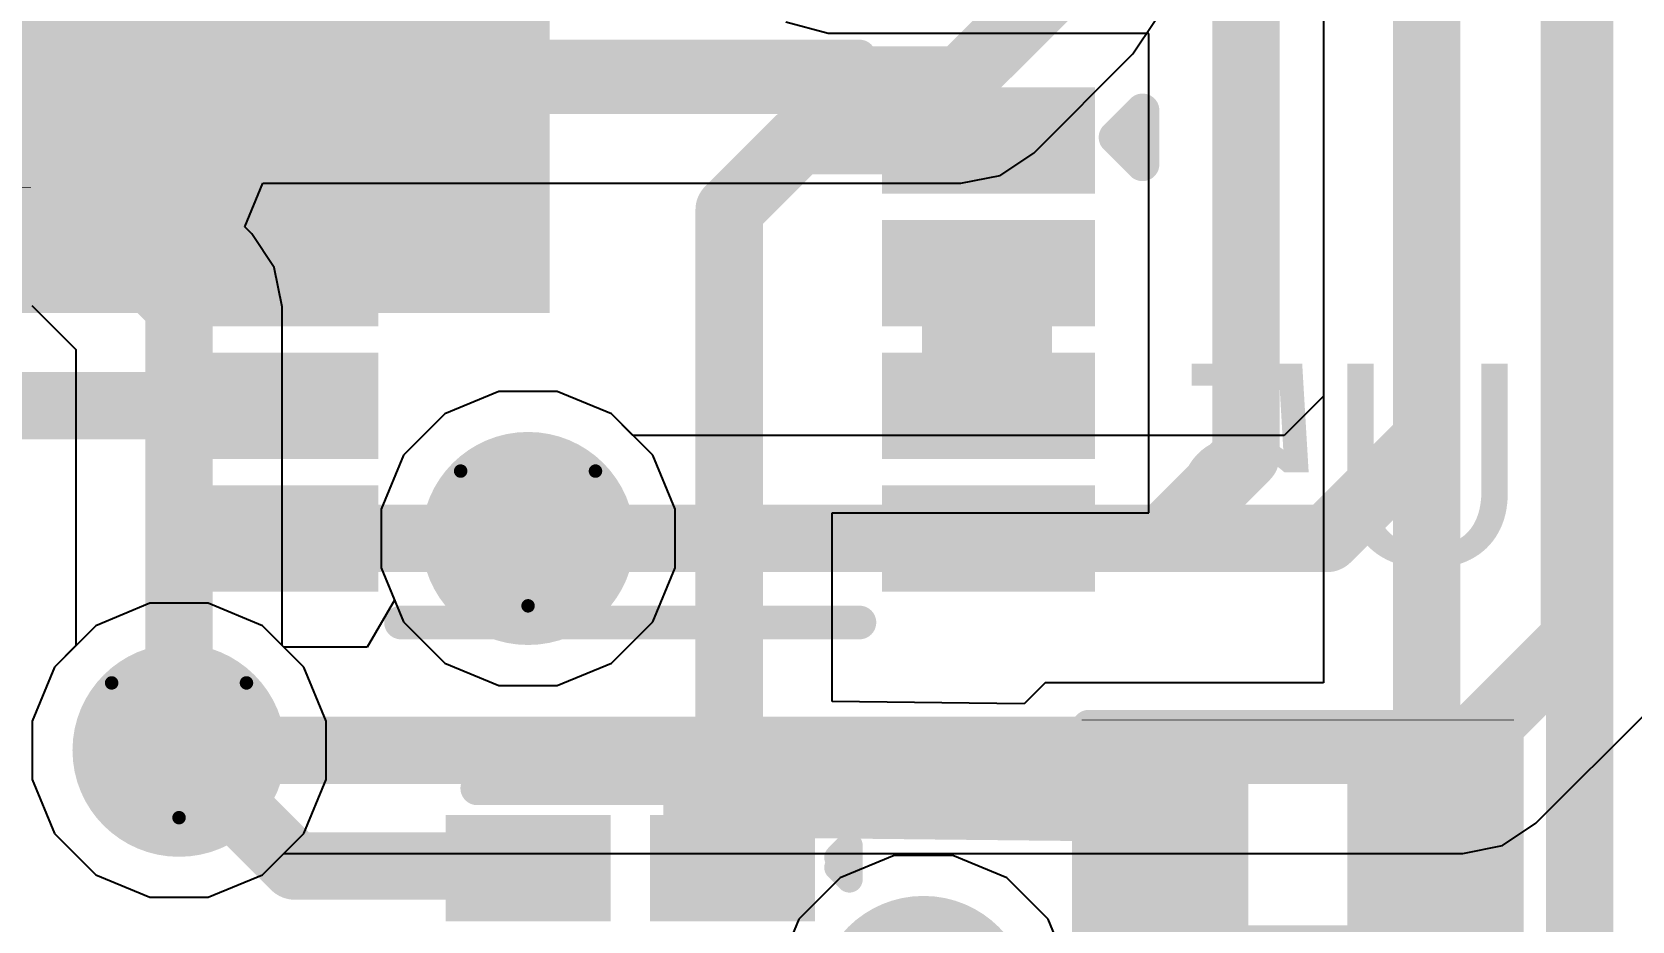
# Model space of a CAD drawing. Header units: inches. Extents: x -6 to 385, y -2 to 98.
# Drawn here: x 16.58 to 22.61, y 3.62 to 6.97 of the extents above; entities that cross this region are included whole.
import ezdxf

# ---------------------------------------------------------------- set-up
doc = ezdxf.new("R2010")
doc.units = ezdxf.units.IN
for name, color, linetype in [('Bottom Layer', 5, 'Continuous'), ('Bottom Overlay', 54, 'Continuous'), ('Bottom Paste', 16, 'Continuous'), ('Bottom Solder', 6, 'Continuous'), ('Drill Drawing', 1, 'Continuous'), ('Layer 1', 16, 'Continuous'), ('Layer 2', 76, 'Continuous'), ('Top Layer', 1, 'Continuous'), ('Top Solder', 216, 'Continuous'), ('Via Holes', 16, 'Continuous')]:
    doc.layers.add(name, color=color, linetype=linetype)
doc.styles.add('Arial', font='', dxfattribs={"height": 0.2})
doc.styles.get('Arial').set_extended_font_data('Arial')

# ---------------------------------------------------------------- blocks, each defined once
blk = doc.blocks.new('VFSOP_8_2_3___B_10')
at = {"layer": 'Bottom Layer'}
for points in [[(-1.7000093, 0.6000597599999999), (-1.7000093, 0.90005916), (-1.0000107, 0.90005916), (-1.0000107, 0.6000597599999999)], [(1.00000816, 0.6000597599999999), (1.00000816, 0.90005916), (1.70000676, 0.90005916), (1.70000676, 0.6000597599999999)], [(-1.70001184, 0.0999363), (-1.70001184, 0.3999356999999999), (-1.00001324, 0.3999356999999999), (-1.00001324, 0.0999363)], [(1.0000107, 0.0999363), (1.0000107, 0.3999356999999999), (1.7000093, 0.3999356999999999), (1.7000093, 0.0999363)], [(-1.7000093, -0.3999382399999999), (-1.7000093, -0.09993884), (-1.0000107, -0.09993884), (-1.0000107, -0.3999382399999999)], [(1.00000816, -0.3999382399999999), (1.00000816, -0.09993884), (1.70000676, -0.09993884), (1.70000676, -0.3999382399999999)], [(-1.7000093, -0.90006678), (-1.7000093, -0.6000673799999999), (-1.0000107, -0.6000673799999999), (-1.0000107, -0.90006678)], [(1.00000816, -0.90006678), (1.00000816, -0.6000673799999999), (1.70000676, -0.6000673799999999), (1.70000676, -0.90006678)]]:
    blk.add_hatch(color=5, dxfattribs=at).paths.add_polyline_path(points)
at = {"layer": 'Bottom Paste'}
for points in [[(-1.7000093, 0.6000597599999999), (-1.7000093, 0.90005916), (-1.0000107, 0.90005916), (-1.0000107, 0.6000597599999999)], [(1.00000816, 0.6000597599999999), (1.00000816, 0.90005916), (1.70000676, 0.90005916), (1.70000676, 0.6000597599999999)], [(-1.70001184, 0.0999363), (-1.70001184, 0.3999356999999999), (-1.00001324, 0.3999356999999999), (-1.00001324, 0.0999363)], [(1.0000107, 0.0999363), (1.0000107, 0.3999356999999999), (1.7000093, 0.3999356999999999), (1.7000093, 0.0999363)], [(-1.7000093, -0.3999382399999999), (-1.7000093, -0.09993884), (-1.0000107, -0.09993884), (-1.0000107, -0.3999382399999999)], [(1.00000816, -0.3999382399999999), (1.00000816, -0.09993884), (1.70000676, -0.09993884), (1.70000676, -0.3999382399999999)], [(-1.7000093, -0.90006678), (-1.7000093, -0.6000673799999999), (-1.0000107, -0.6000673799999999), (-1.0000107, -0.90006678)], [(1.00000816, -0.90006678), (1.00000816, -0.6000673799999999), (1.70000676, -0.6000673799999999), (1.70000676, -0.90006678)]]:
    blk.add_hatch(color=16, dxfattribs=at).paths.add_polyline_path(points)
at = {"layer": 'Bottom Solder'}
for points in [[(-1.7508093, 0.54925976), (-1.7508093, 0.9508591599999999), (-0.9492107, 0.9508591599999999), (-0.9492107, 0.54925976)], [(0.9492081599999999, 0.54925976), (0.9492081599999999, 0.9508591599999999), (1.75080676, 0.9508591599999999), (1.75080676, 0.54925976)], [(-1.75081184, 0.0491363), (-1.75081184, 0.4507357), (-0.9492132399999998, 0.4507357), (-0.9492132399999998, 0.0491363)], [(0.9492107, 0.0491363), (0.9492107, 0.4507357), (1.7508093, 0.4507357), (1.7508093, 0.0491363)], [(-1.7508093, -0.45073824), (-1.7508093, -0.04913884), (-0.9492107, -0.04913884), (-0.9492107, -0.45073824)], [(0.9492081599999999, -0.45073824), (0.9492081599999999, -0.04913884), (1.75080676, -0.04913884), (1.75080676, -0.45073824)], [(-1.7508093, -0.95086678), (-1.7508093, -0.54926738), (-0.9492107, -0.54926738), (-0.9492107, -0.95086678)], [(0.9492081599999999, -0.95086678), (0.9492081599999999, -0.54926738), (1.75080676, -0.54926738), (1.75080676, -0.95086678)]]:
    blk.add_hatch(color=6, dxfattribs=at).paths.add_polyline_path(points)
at = {"layer": 'Bottom Overlay', "const_width": 0.127}
for points in [[(0.8635974599999999, 1.0668), (-0.8636, 1.0668)], [(-1.9304, -0.8636025399999999), (-1.93040254, -0.66040254)], [(-1.8288, -0.76200508), (-1.93040254, -0.66040254)], [(-1.8288, -0.76200508), (-1.9304, -0.8636025399999999)], [(0.8636, -1.06680254), (-0.8636025399999999, -1.06680508)]]:
    blk.add_lwpolyline(points, dxfattribs=at)
at = {"layer": 'Bottom Overlay', "const_width": 0.0635}
for points in [[(-0.8953499999999999, 1.0668, 1), (-0.83185, 1.0668, 1)], [(0.8318474599999999, 1.0668, 1), (0.89534746, 1.0668, 1)], [(-1.96215254, -0.66040254, 1), (-1.89865254, -0.66040254, 1)], [(-1.96215254, -0.66040254, 1), (-1.89865254, -0.66040254, 1)], [(-1.86055, -0.76200508, 1), (-1.79705, -0.76200508, 1)], [(-1.86055, -0.76200508, 1), (-1.79705, -0.76200508, 1)], [(-1.96215, -0.8636025399999999, 1), (-1.89865, -0.8636025399999999, 1)], [(-1.96215, -0.8636025399999999, 1), (-1.89865, -0.8636025399999999, 1)], [(-0.89535254, -1.06680508, 1), (-0.8318525399999999, -1.06680508, 1)], [(0.83185, -1.06680254, 1), (0.8953499999999999, -1.06680254, 1)]]:
    blk.add_lwpolyline(points, format="xyb", close=True, dxfattribs=at)
blk = doc.blocks.new('6_SON__1_45_1__B_11')
at = {"layer": 'Bottom Layer'}
for points in [[(-0.644906, 0.3499993), (-0.644906, 0.6499986999999999), (-0.1249172, 0.6499986999999999), (-0.1249172, 0.3499993)], [(0.1249172, 0.3499993), (0.1249172, 0.6499986999999999), (0.644906, 0.6499986999999999), (0.644906, 0.3499993)], [(-0.644906, -0.1499997), (-0.644906, 0.1499997), (-0.1249172, 0.1499997), (-0.1249172, -0.1499997)], [(0.1249172, -0.1499997), (0.1249172, 0.1499997), (0.644906, 0.1499997), (0.644906, -0.1499997)], [(-0.644906, -0.65000124), (-0.644906, -0.35000184), (-0.1249172, -0.35000184), (-0.1249172, -0.65000124)], [(0.1249172, -0.65000124), (0.1249172, -0.35000184), (0.644906, -0.35000184), (0.644906, -0.65000124)]]:
    blk.add_hatch(color=5, dxfattribs=at).paths.add_polyline_path(points)
at = {"layer": 'Bottom Paste'}
for points in [[(-0.644906, 0.3499993), (-0.644906, 0.6499986999999999), (-0.1249172, 0.6499986999999999), (-0.1249172, 0.3499993)], [(0.1249172, 0.3499993), (0.1249172, 0.6499986999999999), (0.644906, 0.6499986999999999), (0.644906, 0.3499993)], [(-0.644906, -0.1499997), (-0.644906, 0.1499997), (-0.1249172, 0.1499997), (-0.1249172, -0.1499997)], [(0.1249172, -0.1499997), (0.1249172, 0.1499997), (0.644906, 0.1499997), (0.644906, -0.1499997)], [(-0.644906, -0.65000124), (-0.644906, -0.35000184), (-0.1249172, -0.35000184), (-0.1249172, -0.65000124)], [(0.1249172, -0.65000124), (0.1249172, -0.35000184), (0.644906, -0.35000184), (0.644906, -0.65000124)]]:
    blk.add_hatch(color=16, dxfattribs=at).paths.add_polyline_path(points)
at = {"layer": 'Bottom Solder'}
for points in [[(-0.6957059999999999, 0.2991993), (-0.6957059999999999, 0.7007987), (-0.0741172, 0.7007987), (-0.0741172, 0.2991992999999999)], [(0.0741172, 0.2991993), (0.0741172, 0.7007987), (0.6957059999999999, 0.7007987), (0.6957059999999999, 0.2991992999999999)], [(-0.6957059999999999, -0.2007997), (-0.6957059999999999, 0.2007997), (-0.0741172, 0.2007997), (-0.0741172, -0.2007997)], [(0.0741172, -0.2007997), (0.0741172, 0.2007997), (0.6957059999999999, 0.2007997), (0.6957059999999999, -0.2007997)], [(-0.6957059999999999, -0.70080124), (-0.6957059999999999, -0.2992018399999999), (-0.0741172, -0.29920184), (-0.0741172, -0.70080124)], [(0.0741172, -0.70080124), (0.0741172, -0.2992018399999999), (0.6957059999999999, -0.29920184), (0.6957059999999999, -0.70080124)]]:
    blk.add_hatch(color=6, dxfattribs=at).paths.add_polyline_path(points)
at = {"layer": 'Bottom Overlay'}
for points, const_width in [([(0.57619646, 0.8011896599999999), (-0.576199, 0.8011896599999999)], 0.127), ([(-0.8260994399999999, -0.45805852), (-0.82610198, -0.5850635999999999)], 0.0999998), ([(-0.78119986, -0.50296318), (-0.8260994399999999, -0.45805852)], 0.0999998), ([(-0.78119732, -0.54015894), (-0.82610198, -0.5850635999999999)], 0.0999998), ([(0.576199, -0.8011947399999999), (-0.576199, -0.8011922)], 0.127)]:
    blk.add_lwpolyline(points, dxfattribs=dict(at, const_width=const_width))
for points, const_width in [([(-0.607949, 0.8011896599999999, 1), (-0.544449, 0.8011896599999999, 1)], 0.0635), ([(0.54444646, 0.8011896599999999, 1), (0.60794646, 0.8011896599999999, 1)], 0.0635), ([(-0.8510981199999998, -0.45805852, 1), (-0.80110076, -0.45805852, 1)], 0.0499999), ([(-0.8510981199999998, -0.45805852, 1), (-0.80110076, -0.45805852, 1)], 0.0499999), ([(-0.8061985399999999, -0.50296318, 1), (-0.75620118, -0.50296318, 1)], 0.0499999), ([(-0.85110066, -0.5850635999999999, 1), (-0.8011032999999999, -0.5850635999999999, 1)], 0.0499999), ([(-0.85110066, -0.5850635999999999, 1), (-0.8011032999999999, -0.5850635999999999, 1)], 0.0499999), ([(-0.8061959999999999, -0.54015894, 1), (-0.7561986399999999, -0.54015894, 1)], 0.0499999), ([(-0.607949, -0.8011922, 1), (-0.544449, -0.8011922, 1)], 0.0635), ([(0.544449, -0.8011947399999999, 1), (0.607949, -0.8011947399999999, 1)], 0.0635)]:
    blk.add_lwpolyline(points, format="xyb", close=True, dxfattribs=dict(at, const_width=const_width))
blk = doc.blocks.new('R___0402_B_47')
at = {"layer": 'Bottom Layer'}
for points in [[(-0.24130508, 0.31750508), (-0.2413050799999999, -0.31749492), (-0.6985050799999999, -0.31749492), (-0.6985050799999999, 0.31750508)], [(0.69849746, 0.31750508), (0.69849746, -0.31749492), (0.24129746, -0.31749492), (0.24129746, 0.31750508)]]:
    blk.add_hatch(color=5, dxfattribs=at).paths.add_polyline_path(points)
at = {"layer": 'Bottom Paste'}
for points in [[(-0.24130508, 0.31750508), (-0.2413050799999999, -0.31749492), (-0.6985050799999999, -0.31749492), (-0.6985050799999999, 0.31750508)], [(0.69849746, 0.31750508), (0.69849746, -0.31749492), (0.24129746, -0.31749492), (0.24129746, 0.31750508)]]:
    blk.add_hatch(color=16, dxfattribs=at).paths.add_polyline_path(points)
at = {"layer": 'Bottom Solder'}
for points in [[(-0.18630392, 0.37250624), (-0.18630392, -0.37249608), (-0.75350624, -0.37249608), (-0.75350624, 0.37250624)], [(0.7534986199999999, 0.37250624), (0.7534986199999999, -0.37249608), (0.1862963, -0.37249608), (0.1862962999999999, 0.37250624)]]:
    blk.add_hatch(color=6, dxfattribs=at).paths.add_polyline_path(points)
at = {"layer": 'Bottom Overlay'}
for points, const_width in [([(-0.7874050799999999, 0.40640508), (-0.78740762, -0.4063923799999999)], 0.127), ([(0.7874, 0.4064076199999999), (-0.7874050799999999, 0.40640508)], 0.127), ([(0.8127974599999999, 0.43180254), (-0.8128, 0.4318)], 0.0032258), ([(0.7874, 0.4064076199999999), (0.78739746, -0.40639746)], 0.127), ([(0.78739746, -0.40639746), (-0.78740762, -0.4063923799999999)], 0.127)]:
    blk.add_lwpolyline(points, dxfattribs=dict(at, const_width=const_width))
for points, const_width in [([(-0.8191550799999999, 0.40640508, 1), (-0.75565508, 0.40640508, 1)], 0.0635), ([(-0.8191550799999999, 0.40640508, 1), (-0.75565508, 0.40640508, 1)], 0.0635), ([(-0.81360518, 0.4318, 1), (-0.8119948199999999, 0.4318, 1)], 0.0016129), ([(0.7556499999999999, 0.4064076199999999, 1), (0.8191499999999999, 0.4064076199999999, 1)], 0.0635), ([(0.7556499999999999, 0.4064076199999999, 1), (0.8191499999999999, 0.4064076199999999, 1)], 0.0635), ([(0.81199228, 0.43180254, 1), (0.8136026399999999, 0.43180254, 1)], 0.0016129), ([(-0.81915762, -0.4063923799999999, 1), (-0.7556576199999999, -0.4063923799999999, 1)], 0.0635), ([(-0.81915762, -0.4063923799999999, 1), (-0.7556576199999999, -0.4063923799999999, 1)], 0.0635), ([(0.7556474599999999, -0.40639746, 1), (0.8191474599999999, -0.40639746, 1)], 0.0635), ([(0.7556474599999999, -0.40639746, 1), (0.8191474599999999, -0.40639746, 1)], 0.0635)]:
    blk.add_lwpolyline(points, format="xyb", close=True, dxfattribs=dict(at, const_width=const_width))
blk = doc.blocks.new('R___0402_B_48')
at = {"layer": 'Bottom Layer'}
for points in [[(-0.2412999999999999, 0.3174999999999999), (-0.2413000000000001, -0.3175), (-0.6985, -0.3174999999999999), (-0.6985, 0.3175)], [(0.6985, 0.3174999999999999), (0.6985, -0.3175), (0.2412999999999999, -0.3174999999999999), (0.2413000000000001, 0.3175)]]:
    blk.add_hatch(color=5, dxfattribs=at).paths.add_polyline_path(points)
at = {"layer": 'Bottom Paste'}
for points in [[(-0.2412999999999999, 0.3174999999999999), (-0.2413000000000001, -0.3175), (-0.6985, -0.3174999999999999), (-0.6985, 0.3175)], [(0.6985, 0.3174999999999999), (0.6985, -0.3175), (0.2412999999999999, -0.3174999999999999), (0.2413000000000001, 0.3175)]]:
    blk.add_hatch(color=16, dxfattribs=at).paths.add_polyline_path(points)
at = {"layer": 'Bottom Solder'}
for points in [[(-0.1862988399999999, 0.3725011599999999), (-0.18629884, -0.3725011600000001), (-0.75350116, -0.3725011599999999), (-0.75350116, 0.3725011600000001)], [(0.75350116, 0.3725011599999999), (0.75350116, -0.3725011600000001), (0.1862988399999999, -0.3725011599999999), (0.18629884, 0.3725011600000001)]]:
    blk.add_hatch(color=6, dxfattribs=at).paths.add_polyline_path(points)
at = {"layer": 'Bottom Overlay'}
for points, const_width in [([(-0.78740254, 0.40640254), (-0.7874, -0.4064)], 0.127), ([(-0.78740254, 0.40640254), (0.7874, 0.4064)], 0.127), ([(-0.8128, 0.4317974599999999), (0.8128, 0.4317974599999999)], 0.0032258), ([(0.7874, -0.4064), (0.7874, 0.4064)], 0.127), ([(-0.7874, -0.4064), (0.7874, -0.4064)], 0.127)]:
    blk.add_lwpolyline(points, dxfattribs=dict(at, const_width=const_width))
for points, const_width in [([(-0.8191525399999998, 0.40640254, 1), (-0.75565254, 0.40640254, 1)], 0.0635), ([(-0.8191525399999998, 0.40640254, 1), (-0.75565254, 0.40640254, 1)], 0.0635), ([(-0.81360518, 0.4317974599999999, 1), (-0.8119948199999999, 0.4317974599999999, 1)], 0.0016129), ([(0.7556499999999999, 0.4064, 1), (0.8191499999999999, 0.4064, 1)], 0.0635), ([(0.7556499999999999, 0.4064, 1), (0.8191499999999999, 0.4064, 1)], 0.0635), ([(0.8119948199999999, 0.4317974599999999, 1), (0.81360518, 0.4317974599999999, 1)], 0.0016129), ([(-0.8191499999999999, -0.4064, 1), (-0.7556499999999999, -0.4064, 1)], 0.0635), ([(-0.8191499999999999, -0.4064, 1), (-0.7556499999999999, -0.4064, 1)], 0.0635), ([(0.7556499999999999, -0.4064, 1), (0.8191499999999999, -0.4064, 1)], 0.0635), ([(0.7556499999999999, -0.4064, 1), (0.8191499999999999, -0.4064, 1)], 0.0635)]:
    blk.add_lwpolyline(points, format="xyb", close=True, dxfattribs=dict(at, const_width=const_width))

msp = doc.modelspace()

# ---------------------------------------------------------------- hatches: boundary and pattern name
at = {"layer": 'Bottom Layer'}
for points in [[(16.00130404, 5.91549744), (18.52924412, 5.91549744), (18.52924412, 8.5852), (16.00130404, 8.5852)], [(19.9314816, 5.5656226), (20.42212832, 5.5656226), (20.42212832, 6.0654946), (19.9314816, 6.0654946)], [(18.9572265, 3.773784679999999), (19.4772153, 3.773784679999999), (19.4772153, 4.18781484), (18.9572265, 4.18781484)]]:
    msp.add_hatch(color=5, dxfattribs=at).paths.add_polyline_path(points)
h = msp.add_hatch(color=5, dxfattribs=at)
edge = h.paths.add_edge_path()
edge.add_arc((18.4473977, 5.06549914), 0.2999994, 0, 360)
h = msp.add_hatch(color=5, dxfattribs=at)
edge = h.paths.add_edge_path()
edge.add_arc((17.13230254, 4.266958699999999), 0.2999994, 0, 360)
at = {"layer": 'Bottom Solder'}
h = msp.add_hatch(color=6, dxfattribs=at)
edge = h.paths.add_edge_path()
edge.add_arc((18.4473977, 5.06549914), 0.4015993999999999, 0, 360)
h = msp.add_hatch(color=6, dxfattribs=at)
edge = h.paths.add_edge_path()
edge.add_arc((17.13230254, 4.266958699999999), 0.4015993999999999, 0, 360)
h = msp.add_hatch(color=6, dxfattribs=at)
edge = h.paths.add_edge_path()
edge.add_arc((19.93753442, 3.3164018), 0.4015993999999999, 0, 360)
at = {"layer": 'Layer 1'}
h = msp.add_hatch(color=16, dxfattribs=at)
edge = h.paths.add_edge_path()
edge.add_arc((18.4473977, 5.06549914), 0.2999994, 0, 360)
h = msp.add_hatch(color=16, dxfattribs=at)
edge = h.paths.add_edge_path()
edge.add_arc((17.13230254, 4.266958699999999), 0.2999994, 0, 360)
at = {"layer": 'Layer 2'}
h = msp.add_hatch(color=76, dxfattribs=at)
edge = h.paths.add_edge_path()
edge.add_arc((18.4473977, 5.06549914), 0.2999994, 0, 360)
h = msp.add_hatch(color=76, dxfattribs=at)
edge = h.paths.add_edge_path()
edge.add_arc((17.13230254, 4.266958699999999), 0.2999994, 0, 360)
at = {"layer": 'Top Layer'}
h = msp.add_hatch(color=1, dxfattribs=at)
edge = h.paths.add_edge_path()
edge.add_arc((18.4473977, 5.06549914), 0.2999994, 0, 360)
h = msp.add_hatch(color=1, dxfattribs=at)
edge = h.paths.add_edge_path()
edge.add_arc((17.13230254, 4.266958699999999), 0.2999994, 0, 360)
at = {"layer": 'Top Solder'}
h = msp.add_hatch(color=216, dxfattribs=at)
edge = h.paths.add_edge_path()
edge.add_arc((18.4473977, 5.06549914), 0.4015993999999999, 0, 360)
h = msp.add_hatch(color=216, dxfattribs=at)
edge = h.paths.add_edge_path()
edge.add_arc((17.13230254, 4.266958699999999), 0.4015993999999999, 0, 360)
h = msp.add_hatch(color=216, dxfattribs=at)
edge = h.paths.add_edge_path()
edge.add_arc((19.93753442, 3.3164018), 0.4015993999999999, 0, 360)
at = {"layer": 'Via Holes'}
h = msp.add_hatch(color=7, dxfattribs=at)
edge = h.paths.add_edge_path()
edge.add_arc((18.4473977, 5.06549914), 0.1499997, 0, 360)
h = msp.add_hatch(color=7, dxfattribs=at)
edge = h.paths.add_edge_path()
edge.add_arc((17.13230254, 4.266958699999999), 0.1499997, 0, 360)

# ---------------------------------------------------------------- linework, layer by layer
at = {"layer": 'Bottom Layer'}
for p, q in [((21.44492282, 8.24608206), (21.44492282, 4.5209587)), ((19.57832, 6.96962792), (19.418173, 7.01224912)), ((19.57832508, 6.969625379999999), (19.57832, 6.969630459999999)), ((19.57832, 6.969630459999999), (19.57832, 6.96962792)), ((20.7863186, 6.969625379999999), (19.57832508, 6.969625379999999)), ((20.7863186, 5.969622299999999), (20.7863186, 6.969625379999999)), ((20.78632114, 5.969622299999999), (20.7863186, 5.969622299999999)), ((20.78632114, 5.161622899999999), (20.78632114, 5.969622299999999)), ((19.59358794, 4.45027304), (19.59358794, 5.161622899999999)), ((19.59358794, 5.161622899999999), (20.78632114, 5.161622899999999)), ((20.39550658, 4.52096124), (20.31628144, 4.4425743)), ((20.39550658, 4.5209587), (20.39550658, 4.52096124)), ((21.44492282, 4.5209587), (20.39550658, 4.5209587)), ((20.31628144, 4.4425743), (19.59358794, 4.45027304))]:
    msp.add_line(p, q, dxfattribs=at)
at = {"layer": 'Bottom Layer', "const_width": 0.254}
for points in [[(22.41016092, 2.72516092), (22.41016092, 10.51450018)], [(21.83338788, 3.9494587), (21.83338788, 8.406988519999999)], [(21.15238848, 5.375782999999999), (21.15238848, 7.984896399999999)], [(19.20512288, 6.30391932), (19.46682924, 6.565625679999999)], [(19.46682924, 6.565625679999999), (20.1823193, 6.565625679999999)], [(19.20512288, 4.06592532), (19.20512288, 6.30391932)], [(15.3385012, 5.5656226), (17.4822993, 5.5656226)], [(20.84210462, 5.06549914), (21.15238848, 5.375782999999999)], [(17.48230184, 5.06549914), (18.4473977, 5.06549914)], [(20.1823193, 5.06549914), (20.84210462, 5.06549914)], [(17.13230254, 4.266958699999999), (17.56880408, 3.83045716)], [(19.2045082, 4.06593294), (19.20512288, 4.06592532)], [(19.20512288, 4.06592532), (19.2197863, 4.06577038)], [(19.20512288, 3.986956719999999), (19.20512288, 4.06592532)], [(19.2197863, 4.06577038), (19.21981424, 4.06577038)], [(19.21981424, 4.06577038), (20.87915814, 4.04808944)], [(17.56880408, 3.83045716), (18.54443332, 3.83045716)]]:
    msp.add_lwpolyline(points, dxfattribs=at)
at = {"layer": 'Bottom Layer', "const_width": 0.127}
for points in [[(19.40332924, 6.565625679999999, 1), (19.53032924, 6.565625679999999, 1)], [(19.40332924, 6.565625679999999, 1), (19.53032924, 6.565625679999999, 1)], [(20.1188193, 6.565625679999999, 1), (20.2458193, 6.565625679999999, 1)], [(19.14162288, 6.30391932, 1), (19.26862288, 6.30391932, 1)], [(19.14162288, 6.30391932, 1), (19.26862288, 6.30391932, 1)], [(17.4187993, 5.5656226, 1), (17.5457993, 5.5656226, 1)], [(21.08888848, 5.375782999999999, 1), (21.21588848, 5.375782999999999, 1)], [(21.08888848, 5.375782999999999, 1), (21.21588848, 5.375782999999999, 1)], [(17.41880184, 5.06549914, 1), (17.54580184, 5.06549914, 1)], [(18.3838977, 5.06549914, 1), (18.5108977, 5.06549914, 1)], [(20.1188193, 5.06549914, 1), (20.2458193, 5.06549914, 1)], [(20.77860462, 5.06549914, 1), (20.90560462, 5.06549914, 1)], [(20.77860462, 5.06549914, 1), (20.90560462, 5.06549914, 1)], [(17.06880254, 4.266958699999999, 1), (17.19580254, 4.266958699999999, 1)], [(19.1410082, 4.06593294, 1), (19.2680082, 4.06593294, 1)], [(19.14162288, 4.06592532, 1), (19.26862288, 4.06592532, 1)], [(19.14162288, 4.06592532, 1), (19.26862288, 4.06592532, 1)], [(19.14162288, 4.06592532, 1), (19.26862288, 4.06592532, 1)], [(19.14162288, 4.06592532, 1), (19.26862288, 4.06592532, 1)], [(19.1562863, 4.06577038, 1), (19.2832863, 4.06577038, 1)], [(19.1562863, 4.06577038, 1), (19.2832863, 4.06577038, 1)], [(19.15631424, 4.06577038, 1), (19.28331424, 4.06577038, 1)], [(19.15631424, 4.06577038, 1), (19.28331424, 4.06577038, 1)], [(20.81565814, 4.04808944, 1), (20.94265814, 4.04808944, 1)], [(19.14162288, 3.986956719999999, 1), (19.26862288, 3.986956719999999, 1)], [(21.76988788, 3.9494587, 1), (21.89688788, 3.9494587, 1)], [(17.50530408, 3.83045716, 1), (17.63230408, 3.83045716, 1)], [(17.50530408, 3.83045716, 1), (17.63230408, 3.83045716, 1)], [(18.48093332, 3.83045716, 1), (18.60793332, 3.83045716, 1)]]:
    msp.add_lwpolyline(points, format="xyb", close=True, dxfattribs=at)
at = {"layer": 'Drill Drawing', "const_width": 0.0508}
for points in [[(18.1933977, 5.31949914), (18.7013977, 5.31949914)], [(18.1933977, 5.31949914), (18.4473977, 4.81149914)], [(18.4473977, 4.81149914), (18.7013977, 5.31949914)], [(16.87830254, 4.5209587), (17.38630254, 4.5209587)], [(16.87830254, 4.5209587), (17.13230254, 4.0129587)], [(17.13230254, 4.0129587), (17.38630254, 4.5209587)]]:
    msp.add_lwpolyline(points, dxfattribs=at)
at = {"layer": 'Drill Drawing', "const_width": 0.0254}
for points in [[(18.1806977, 5.31949914, 1), (18.2060977, 5.31949914, 1)], [(18.1806977, 5.31949914, 1), (18.2060977, 5.31949914, 1)], [(18.6886977, 5.31949914, 1), (18.7140977, 5.31949914, 1)], [(18.6886977, 5.31949914, 1), (18.7140977, 5.31949914, 1)], [(18.4346977, 4.81149914, 1), (18.4600977, 4.81149914, 1)], [(18.4346977, 4.81149914, 1), (18.4600977, 4.81149914, 1)], [(16.86560254, 4.5209587, 1), (16.89100254, 4.5209587, 1)], [(16.86560254, 4.5209587, 1), (16.89100254, 4.5209587, 1)], [(17.37360254, 4.5209587, 1), (17.39900254, 4.5209587, 1)], [(17.37360254, 4.5209587, 1), (17.39900254, 4.5209587, 1)], [(17.11960254, 4.0129587, 1), (17.14500254, 4.0129587, 1)], [(17.11960254, 4.0129587, 1), (17.14500254, 4.0129587, 1)]]:
    msp.add_lwpolyline(points, format="xyb", close=True, dxfattribs=at)
at = {"layer": 'Layer 1'}
for p, q in [((18.3371998, 5.619498539999999), (18.13358324, 5.535157839999999)), ((18.5575956, 5.619498539999999), (18.3371998, 5.619498539999999)), ((18.76121216, 5.535157839999999), (18.5575956, 5.619498539999999)), ((18.13358324, 5.535157839999999), (17.977739, 5.3793136)), ((18.9170564, 5.3793136), (18.76121216, 5.535157839999999)), ((17.977739, 5.3793136), (17.8933983, 5.175697039999999)), ((19.0013971, 5.175697039999999), (18.9170564, 5.3793136)), ((17.8933983, 5.175697039999999), (17.8933983, 4.95530124)), ((19.0013971, 4.95530124), (19.0013971, 5.175697039999999)), ((17.8933983, 4.95530124), (17.977739, 4.751684679999999)), ((18.9170564, 4.751684679999999), (19.0013971, 4.95530124)), ((17.02210464, 4.8209581), (16.81848808, 4.7366174)), ((17.24250044, 4.8209581), (17.02210464, 4.8209581)), ((17.446117, 4.7366174), (17.24250044, 4.8209581)), ((16.81848808, 4.7366174), (16.66264384, 4.58077316)), ((17.60196124, 4.58077316), (17.446117, 4.7366174)), ((17.977739, 4.751684679999999), (18.13358324, 4.59584044)), ((18.76121216, 4.59584044), (18.9170564, 4.751684679999999)), ((18.13358324, 4.59584044), (18.3371998, 4.51149974)), ((18.5575956, 4.51149974), (18.76121216, 4.59584044)), ((16.66264384, 4.58077316), (16.57830314, 4.3771566)), ((17.68630194, 4.3771566), (17.60196124, 4.58077316)), ((18.3371998, 4.51149974), (18.5575956, 4.51149974)), ((16.57830314, 4.3771566), (16.57830314, 4.1567608)), ((17.68630194, 4.1567608), (17.68630194, 4.3771566)), ((16.57830314, 4.1567608), (16.66264384, 3.95314424)), ((17.60196124, 3.95314424), (17.68630194, 4.1567608)), ((16.66264384, 3.95314424), (16.81848808, 3.797299999999999)), ((17.446117, 3.797299999999999), (17.60196124, 3.95314424)), ((16.81848808, 3.797299999999999), (17.02210464, 3.7129593)), ((17.24250044, 3.7129593), (17.446117, 3.797299999999999)), ((17.02210464, 3.7129593), (17.24250044, 3.7129593))]:
    msp.add_line(p, q, dxfattribs=at)
at = {"layer": 'Layer 2'}
for p, q in [((18.3371998, 5.619498539999999), (18.13358324, 5.535157839999999)), ((18.5575956, 5.619498539999999), (18.3371998, 5.619498539999999)), ((18.76121216, 5.535157839999999), (18.5575956, 5.619498539999999)), ((18.13358324, 5.535157839999999), (17.977739, 5.3793136)), ((18.9170564, 5.3793136), (18.76121216, 5.535157839999999)), ((17.977739, 5.3793136), (17.8933983, 5.175697039999999)), ((19.0013971, 5.175697039999999), (18.9170564, 5.3793136)), ((17.8933983, 5.175697039999999), (17.8933983, 4.95530124)), ((19.0013971, 4.95530124), (19.0013971, 5.175697039999999)), ((17.8933983, 4.95530124), (17.977739, 4.751684679999999)), ((18.9170564, 4.751684679999999), (19.0013971, 4.95530124)), ((17.02210464, 4.8209581), (16.81848808, 4.7366174)), ((17.24250044, 4.8209581), (17.02210464, 4.8209581)), ((17.446117, 4.7366174), (17.24250044, 4.8209581)), ((16.81848808, 4.7366174), (16.66264384, 4.58077316)), ((17.60196124, 4.58077316), (17.446117, 4.7366174)), ((17.977739, 4.751684679999999), (18.13358324, 4.59584044)), ((18.76121216, 4.59584044), (18.9170564, 4.751684679999999)), ((18.13358324, 4.59584044), (18.3371998, 4.51149974)), ((18.5575956, 4.51149974), (18.76121216, 4.59584044)), ((16.66264384, 4.58077316), (16.57830314, 4.3771566)), ((17.68630194, 4.3771566), (17.60196124, 4.58077316)), ((18.3371998, 4.51149974), (18.5575956, 4.51149974)), ((16.57830314, 4.3771566), (16.57830314, 4.1567608)), ((17.68630194, 4.1567608), (17.68630194, 4.3771566)), ((16.57830314, 4.1567608), (16.66264384, 3.95314424)), ((17.60196124, 3.95314424), (17.68630194, 4.1567608)), ((16.66264384, 3.95314424), (16.81848808, 3.797299999999999)), ((17.446117, 3.797299999999999), (17.60196124, 3.95314424)), ((19.82733652, 3.8704012), (19.62371996, 3.7860605)), ((20.04773232, 3.8704012), (19.82733652, 3.8704012)), ((20.25134888, 3.7860605), (20.04773232, 3.8704012)), ((16.81848808, 3.797299999999999), (17.02210464, 3.7129593)), ((17.24250044, 3.7129593), (17.446117, 3.797299999999999)), ((19.62371996, 3.7860605), (19.46787572, 3.63021626)), ((20.40719312, 3.63021626), (20.25134888, 3.7860605)), ((17.02210464, 3.7129593), (17.24250044, 3.7129593)), ((19.46787572, 3.63021626), (19.38353502, 3.4265997)), ((20.49153382, 3.4265997), (20.40719312, 3.63021626))]:
    msp.add_line(p, q, dxfattribs=at)
at = {"layer": 'Top Layer'}
for p, q in [((21.44492282, 8.45058254), (21.44492282, 5.6021097)), ((20.7264762, 6.892163), (20.81068482, 7.01819018)), ((20.35286506, 6.518551859999999), (20.7264762, 6.892163)), ((20.22683788, 6.43434324), (20.35286506, 6.518551859999999)), ((17.38000588, 6.240505679999999), (17.4480474, 6.40477256)), ((17.4480474, 6.40477256), (20.0781793, 6.40477256)), ((20.0781793, 6.40477256), (20.22683788, 6.43434324)), ((17.40698068, 6.21353088), (17.38000588, 6.240505679999999)), ((17.4069883, 6.2135258), (17.40698068, 6.21353088)), ((17.49119692, 6.08749862), (17.4069883, 6.2135258)), ((17.5207676, 5.9388375), (17.49119692, 6.08749862)), ((16.57806946, 5.943699059999999), (16.74383748, 5.777931039999999)), ((17.5207676, 4.6619668), (17.5207676, 5.9388375)), ((16.74383748, 5.777931039999999), (16.74383748, 4.6619668)), ((18.3371998, 5.619498539999999), (18.13358324, 5.535157839999999)), ((18.5575956, 5.619498539999999), (18.3371998, 5.619498539999999)), ((18.76121216, 5.535157839999999), (18.5575956, 5.619498539999999)), ((21.44492282, 5.6021097), (21.29677732, 5.4539642)), ((18.13358324, 5.535157839999999), (17.977739, 5.3793136)), ((18.8424058, 5.4539642), (18.76121216, 5.535157839999999)), ((21.29677732, 5.4539642), (18.8424058, 5.4539642)), ((17.977739, 5.3793136), (17.8933983, 5.175697039999999)), ((17.8933983, 5.175697039999999), (17.8933983, 4.95530124)), ((17.8933983, 4.95530124), (17.94396462, 4.8332263)), ((17.94396462, 4.8332263), (17.84169152, 4.65542376)), ((16.74383748, 4.6619668), (16.66264384, 4.58077316)), ((17.52731064, 4.65542376), (17.5207676, 4.6619668)), ((17.84169152, 4.65542376), (17.52731064, 4.65542376)), ((16.66264384, 4.58077316), (16.57830314, 4.3771566)), ((22.24477898, 3.99227294), (22.66505246, 4.41254642)), ((16.57830314, 4.3771566), (16.57830314, 4.1567608)), ((16.57830314, 4.1567608), (16.66264384, 3.95314424)), ((22.1187518, 3.908064319999999), (22.24477898, 3.99227294)), ((16.66264384, 3.95314424), (16.81848808, 3.797299999999999)), ((17.446117, 3.797299999999999), (17.52731064, 3.878493639999999)), ((17.52731064, 3.878493639999999), (21.97009322, 3.878493639999999)), ((21.97009322, 3.878493639999999), (22.1187518, 3.908064319999999)), ((16.81848808, 3.797299999999999), (17.02210464, 3.7129593)), ((17.24250044, 3.7129593), (17.446117, 3.797299999999999)), ((17.02210464, 3.7129593), (17.24250044, 3.7129593))]:
    msp.add_line(p, q, dxfattribs=at)
at = {"layer": 'Top Layer', "const_width": 0.254}
for points in [[(21.83338788, 5.44120324), (21.83338788, 24.55778934)], [(22.3903667, 4.68723218), (22.3903667, 16.39450112)], [(20.0781793, 6.793237619999999), (20.45179044, 7.16684876)], [(4.86536238, 6.793237619999999), (20.0781793, 6.793237619999999)], [(0.21091398, 6.33216412), (16.73897592, 6.33216412)], [(16.73897592, 6.33216412), (17.13230254, 5.9388375)], [(17.13230254, 5.9388375), (17.13230254, 5.93884004)], [(17.13230254, 4.266958699999999), (17.13230254, 5.9388375)], [(21.45768378, 5.06549914), (21.83338788, 5.44120324)], [(18.4473977, 5.06549914), (21.45768378, 5.06549914)], [(21.97009322, 4.266958699999999), (22.3903667, 4.68723218)], [(17.13230254, 4.266958699999999), (21.97009322, 4.266958699999999)]]:
    msp.add_lwpolyline(points, dxfattribs=at)
at = {"layer": 'Top Layer', "const_width": 0.127}
for points in [[(20.0146793, 6.793237619999999, 1), (20.1416793, 6.793237619999999, 1)], [(20.0146793, 6.793237619999999, 1), (20.1416793, 6.793237619999999, 1)], [(16.67547592, 6.33216412, 1), (16.80247592, 6.33216412, 1)], [(16.67547592, 6.33216412, 1), (16.80247592, 6.33216412, 1)], [(17.06880254, 5.93884004, 1), (17.19580254, 5.93884004, 1)], [(17.06880254, 5.9388375, 1), (17.19580254, 5.9388375, 1)], [(17.06880254, 5.9388375, 1), (17.19580254, 5.9388375, 1)], [(17.06880254, 5.9388375, 1), (17.19580254, 5.9388375, 1)], [(21.76988788, 5.44120324, 1), (21.89688788, 5.44120324, 1)], [(21.76988788, 5.44120324, 1), (21.89688788, 5.44120324, 1)], [(18.3838977, 5.06549914, 1), (18.5108977, 5.06549914, 1)], [(21.39418378, 5.06549914, 1), (21.52118378, 5.06549914, 1)], [(21.39418378, 5.06549914, 1), (21.52118378, 5.06549914, 1)], [(22.3268667, 4.68723218, 1), (22.4538667, 4.68723218, 1)], [(22.3268667, 4.68723218, 1), (22.4538667, 4.68723218, 1)], [(17.06880254, 4.266958699999999, 1), (17.19580254, 4.266958699999999, 1)], [(17.06880254, 4.266958699999999, 1), (17.19580254, 4.266958699999999, 1)], [(21.90659322, 4.266958699999999, 1), (22.03359322, 4.266958699999999, 1)], [(21.90659322, 4.266958699999999, 1), (22.03359322, 4.266958699999999, 1)]]:
    msp.add_lwpolyline(points, format="xyb", close=True, dxfattribs=at)

# ---------------------------------------------------------------- block references
at = {"rotation": 180}
for name, p in [('R___0402_B_47', (15.75999896, 6.819628219999999)), ('VFSOP_8_2_3___B_10', (18.8323093, 5.815558599999999)), ('6_SON__1_45_1__B_11', (18.8323093, 3.322457159999999))]:
    msp.add_blockref(name, p, dxfattribs=at)
msp.add_blockref('R___0402_B_48', (21.34800658, 3.9494587))

# ---------------------------------------------------------------- texts
at = {"layer": 'Bottom Overlay', "style": 'Arial', "text_generation_flag": 2}
msp.add_text('U5', height=0.7619999999999999, dxfattribs=at).set_placement((22.22140082, 4.96283234))

doc.saveas('drawing.dxf')
